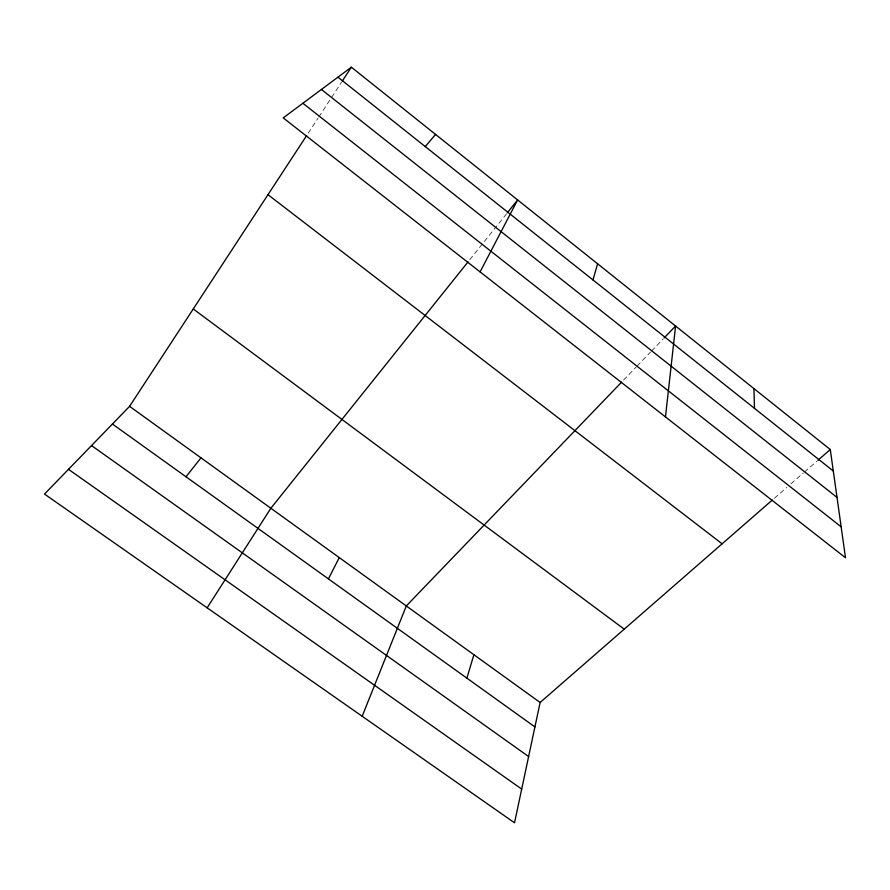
<?xml version="1.0" encoding="UTF-8"?>
<svg xmlns="http://www.w3.org/2000/svg" width="890" height="890" viewBox="0 0 890 890"><rect width="100%" height="100%" fill="white"/><g stroke="black" fill="none" stroke-linecap="round" stroke-linejoin="round"><path stroke-width="0.67" stroke-dasharray="4.45 3.34" d="M308.196 133.2L318.041 118.148M318.798 116.99L341.515 82.258M469.775 259.713L506.521 213.811M623.556 380.108L636.083 367.092M637.051 366.09L650.534 352.073M651.502 351.072L663.061 339.057M774.422 498.222L786.827 487.397M790.965 483.793L803.381 472.968M804.415 472.067L816.831 461.254"/><path stroke-width="1.33" d="M665.475 416.921L675.588 326.029L664.018 338.055M772.32 500.047L540.119 702.488L514.52 822.805L44.5 494.061L129.584 406.341L306.683 135.525M592.974 279.927L597.602 263.785M466.883 678.147L473.903 654.729M362.185 716.261L406.296 605.957L621.654 382.088M328.41 578.878L339.279 557.607M480.088 271.895L517.624 199.939L507.378 212.743M207.148 607.814L270.849 508.257L468.062 261.86M342.272 81.101L351.361 67.195L830.27 449.528L845.5 557.752L283.22 117.88L351.361 67.195M185.999 476.773L200.973 457.838M425.253 146.572L435.577 134.423M817.865 460.353L830.27 449.528M68.497 469.33L521.696 789.085M91.537 445.567L528.615 756.544M112.418 424.029L534.923 726.919M129.584 406.341L540.119 702.488M193.263 308.975L624.235 629.152M267.99 194.688L722.124 543.812M302.878 103.262L841.15 526.813M321.424 89.467L837.012 497.421M337.966 77.163L833.296 471.021M753.908 388.563L754.486 408.365"/></g></svg>
